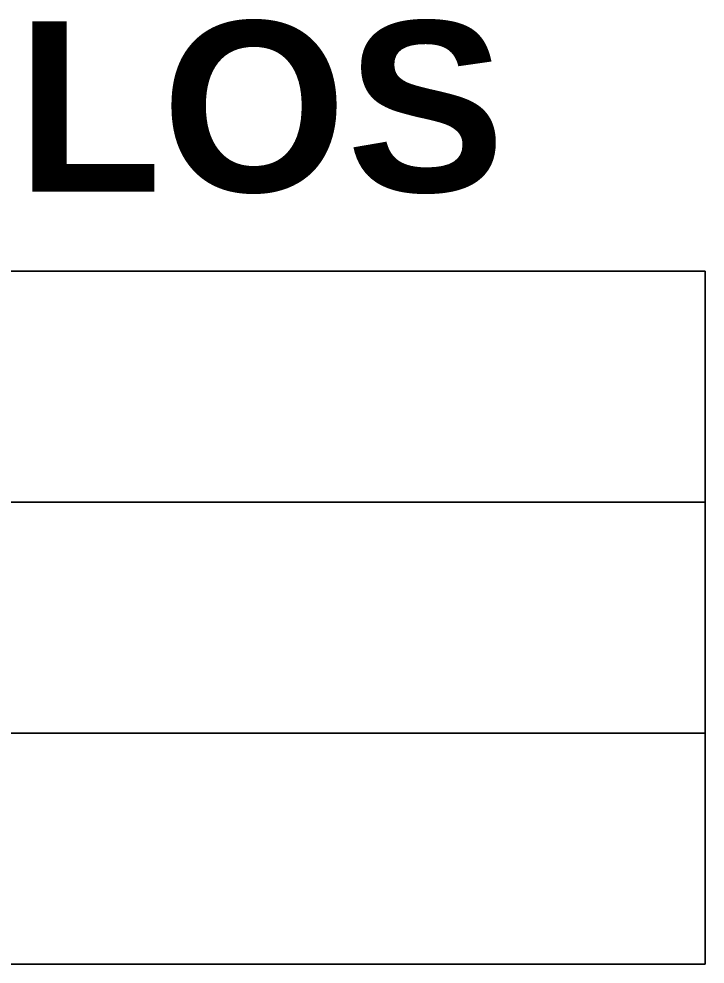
# Model space of a CAD drawing. Header units: inches. Extents: x -38 to 5698, y -33 to 92.
# Drawn here: x 312.215 to 312.82, y 32.014 to 32.847 of the extents above; entities that cross this region are included whole.
import ezdxf

# ---------------------------------------------------------------- set-up
doc = ezdxf.new("R2010")
doc.units = ezdxf.units.IN
doc.header["$MEASUREMENT"] = 0
doc.layers.add('02 _ ARQ _ ZON _ Espacio.3D', color=7, linetype='Continuous')
doc.styles.add('Estilo_Generado_1', font='swisseb.ttf')

msp = doc.modelspace()

# ---------------------------------------------------------------- linework, layer by layer
at = {"layer": '02 _ ARQ _ ZON _ Espacio.3D', "color": 252, "linetype": 'Continuous', "lineweight": 13}
for p, q in [((312.82012, 32.62475), (310.39543, 32.62475)), ((310.39543, 32.62475), (312.82012, 32.62475)), ((312.82012, 32.01404), (312.82012, 32.62475)), ((312.82012, 32.62475), (312.82012, 32.42118)), ((312.82012, 32.42118), (310.39543, 32.42118)), ((310.39543, 32.42118), (312.82012, 32.42118)), ((312.82012, 32.42118), (312.82012, 32.21761)), ((312.82012, 32.21761), (310.39543, 32.21761)), ((310.39543, 32.21761), (312.82012, 32.21761)), ((312.82012, 32.21761), (312.82012, 32.01404)), ((310.39543, 32.01404), (312.82012, 32.01404)), ((312.82012, 32.01404), (310.39543, 32.01404))]:
    msp.add_line(p, q, dxfattribs=at)

# ---------------------------------------------------------------- texts
at = {"layer": '02 _ ARQ _ ZON _ Espacio.3D', "color": 252, "lineweight": 25, "insert": (311.60777, 32.84469), "char_height": 0.15, "attachment_point": 2, "style": 'Estilo_Generado_1'}
msp.add_mtext('\\A1;{\\pqc;\\pt0;\\fSwis721 Ex BT|b1|i0|c0|p34;GRADOS Y TITULOS}', dxfattribs=at)

doc.saveas('drawing.dxf')
